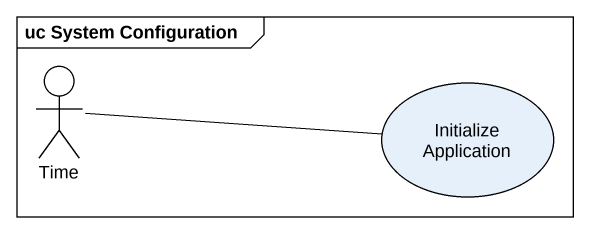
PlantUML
@startuml
mainframe uc System Configuration
actor Time
usecase "Initialize Application" as Initialize_Application
Time -right- Initialize_Application
@enduml
